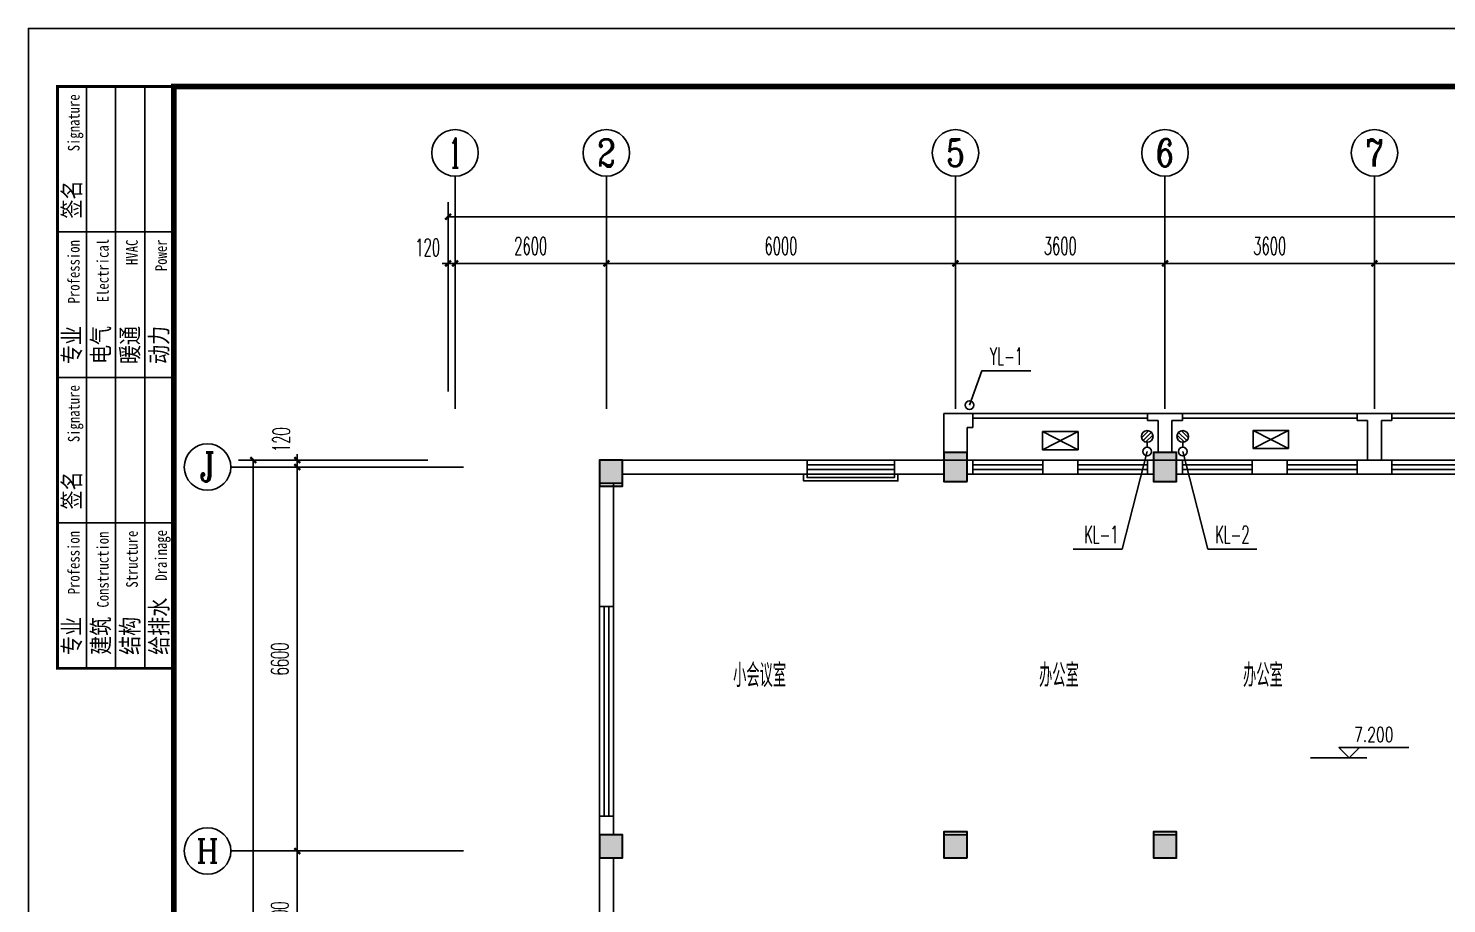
# Model space of a CAD drawing. Header units: inches. Extents: x -1293886 to -986005, y -15154 to 203628.
# Drawn here: x -1169458 to -1145085, y 11801 to 26846 of the extents above; entities that cross this region are included whole.
import ezdxf
from ezdxf.enums import TextEntityAlignment as Align

# ---------------------------------------------------------------- set-up
doc = ezdxf.new("R2010")
doc.units = ezdxf.units.IN
doc.header["$LTSCALE"] = 100
doc.header["$MEASUREMENT"] = 0
doc.linetypes.add('W_P', pattern=[7, 6, -1])
doc.layers.get('0').update_dxf_attribs({"color": 252})
for name, color, linetype in [('AXIS_TEXT', 7, 'Continuous'), ('PUB_HATCH', 8, 'Continuous'), ('TK', 142, 'Continuous'), ('W_DIM_EV', 4, 'Continuous'), ('WP_Y', 6, 'W_P'), ('WP_Y_LGBH', 4, 'Continuous'), ('WP_Y_PJ', 7, 'Continuous'), ('WZ', 6, 'Continuous')]:
    doc.layers.add(name, color=color, linetype=linetype)
doc.layers.add('COLU', color=2, linetype='Continuous', lineweight=30)
doc.layers.add('COLU-HATCH', color=7, linetype='Continuous', lineweight=25, true_color=0x5b5b5b)
doc.styles.add('_TCH_AXIS', font='COMPLEX', dxfattribs={"bigfont": 'GBCBIG'})
doc.styles.add('COMPLEX', font='COMPLEX')
doc.styles.add('DIM_FONT', font='bzxw.shx', dxfattribs={"width": 0.55, "bigfont": 'bzhz.shx'})
doc.styles.add('DXF', font='bzxw.shx', dxfattribs={"width": 0.7, "bigfont": 'bzhz.shx'})
doc.styles.add('HYZT1', font='SimSun.ttf', dxfattribs={"width": 0.8})
doc.styles.add('HZ', font='SIMPLEX.SHX', dxfattribs={"width": 0.55, "bigfont": 'HZTXT.SHX'})
doc.styles.add('HZ2', font='ROMAND.SHX', dxfattribs={"width": 0.7, "bigfont": 'HZTXT.SHX'})
doc.styles.get("Standard").update_dxf_attribs({"font": 'txt.shx', "bigfont": 'bzhz.shx'})
doc.dimstyles.new('DIMN', dxfattribs={"dimtxt": 300, "dimasz": 100, "dimexe": 250, "dimexo": 300, "dimgap": 150, "dimtad": 1, "dimdec": 0, "dimzin": 0, "dimdsep": 46, "dimtxsty": 'DIM_FONT', "dimblk": 'ARCHTICK', "dimcen": 0.09, "dimclrt": 7, "dimazin": 2, "dimtfac": 1, "dimtdec": 0, "dimtix": 1, "dimtmove": 2, "dimatfit": 3, "dimldrblk": 'ARCHTICK', "dimfxl": 0, "dimtolj": 1, "dimtzin": 0, "dimarcsym": 0})

# ---------------------------------------------------------------- blocks, each defined once
blk = doc.blocks.new('A$C34B85FCC')
at = {"layer": 'COLU-HATCH', "transparency": 33554687}
for points in [[(2600, 25250), (3000, 25250), (3000, 25700), (2600, 25700)], [(8920, 25330), (8920, 25830), (8520, 25830), (8520, 25330)], [(12520, 25330), (12520, 25830), (12120, 25830), (12120, 25330)], [(2600, 18860), (3000, 18860), (3000, 19260), (2600, 19260)], [(8920, 18860), (8920, 19310), (8520, 19310), (8520, 18860)], [(12520, 18860), (12520, 19310), (12120, 19310), (12120, 18860)]]:
    blk.add_hatch(color=256, dxfattribs=at).paths.add_polyline_path(points, flags=0)
at = {"layer": 'COLU'}
for points in [[(2600, 25250), (3000, 25250), (3000, 25700), (2600, 25700)], [(8920, 25330), (8920, 25830), (8520, 25830), (8520, 25330)], [(12520, 25330), (12520, 25830), (12120, 25830), (12120, 25330)], [(2600, 18860), (3000, 18860), (3000, 19260), (2600, 19260)], [(8920, 18860), (8920, 19310), (8520, 19310), (8520, 18860)], [(12520, 18860), (12520, 19310), (12120, 19310), (12120, 18860)]]:
    blk.add_lwpolyline(points, close=True, dxfattribs=at)
blk = doc.blocks.new('_ArchTick')
at = {"color": 0, "linetype": 'ByBlock', "const_width": 0.4}
blk.add_lwpolyline([(-0.5, -0.5), (0.5, 0.5)], dxfattribs=at)
blk = doc.blocks.new('*D307')
at = {"color": 0, "lineweight": -2}
for p, q in [((-1162637, 12706), (-1165087, 12706)), ((-1164837, 10406), (-1164837, 12706)), ((-1162637, 10406), (-1165087, 10406))]:
    blk.add_line(p, q, dxfattribs=at)
at = {"layer": 'Defpoints', "color": 0}
for p in [(-1164837, 12706), (-1162337, 12706), (-1162337, 10406)]:
    blk.add_point(p, dxfattribs=at)
at = {"color": 0, "lineweight": -2, "xscale": 100, "yscale": 100, "zscale": 100}
for p, rotation in [((-1164837, 12706), 90), ((-1164837, 10406), 270)]:
    blk.add_blockref('_ArchTick', p, dxfattribs=dict(at, rotation=rotation))
at = {"color": 7, "insert": (-1165137, 11556), "char_height": 300, "attachment_point": 5, "rotation": 90, "style": 'HZ'}
blk.add_mtext('\\A1;2300', dxfattribs=at)
blk = doc.blocks.new('*D308')
at = {"color": 0, "lineweight": -2}
for p, q in [((-1162637, 19306), (-1165087, 19306)), ((-1164837, 12706), (-1164837, 19306)), ((-1162637, 12706), (-1165087, 12706))]:
    blk.add_line(p, q, dxfattribs=at)
at = {"layer": 'Defpoints', "color": 0}
for p in [(-1164837, 19306), (-1162337, 19306), (-1162337, 12706)]:
    blk.add_point(p, dxfattribs=at)
at = {"color": 0, "lineweight": -2, "xscale": 100, "yscale": 100, "zscale": 100}
for p, rotation in [((-1164837, 19306), 90), ((-1164837, 12706), 270)]:
    blk.add_blockref('_ArchTick', p, dxfattribs=dict(at, rotation=rotation))
at = {"color": 7, "insert": (-1165137, 16006), "char_height": 300, "attachment_point": 5, "rotation": 90, "style": 'HZ'}
blk.add_mtext('\\A1;6600', dxfattribs=at)
blk = doc.blocks.new('*D309')
at = {"color": 0, "lineweight": -2}
for p, q in [((-1164837, 19426), (-1164837, 19526)), ((-1162637, 19426), (-1165087, 19426)), ((-1162637, 19306), (-1165087, 19306)), ((-1164837, 19306), (-1164837, 19426)), ((-1164837, 19306), (-1164837, 19206))]:
    blk.add_line(p, q, dxfattribs=at)
at = {"layer": 'Defpoints', "color": 0}
for p in [(-1164837, 19426), (-1162337, 19426), (-1162337, 19306)]:
    blk.add_point(p, dxfattribs=at)
at = {"color": 0, "lineweight": -2, "xscale": 100, "yscale": 100, "zscale": 100}
for p, rotation in [((-1164837, 19426), 270), ((-1164837, 19306), 90)]:
    blk.add_blockref('_ArchTick', p, dxfattribs=dict(at, rotation=rotation))
at = {"color": 7, "insert": (-1165112, 19776), "char_height": 300, "attachment_point": 5, "rotation": 90, "style": 'HZ'}
blk.add_mtext('\\A1;120', dxfattribs=at)
blk = doc.blocks.new('*D310')
at = {"color": 0, "lineweight": -2}
for p, q in [((-1162594, 19426), (-1165844, 19426)), ((-1165594, -6214), (-1165594, 19426)), ((-1162594, -6214), (-1165844, -6214))]:
    blk.add_line(p, q, dxfattribs=at)
at = {"layer": 'Defpoints', "color": 0}
for p in [(-1165594, 19426), (-1162294, 19426), (-1162294, -6214)]:
    blk.add_point(p, dxfattribs=at)
at = {"color": 0, "lineweight": -2, "xscale": 100, "yscale": 100, "zscale": 100}
for p, rotation in [((-1165594, 19426), 90), ((-1165594, -6214), 270)]:
    blk.add_blockref('_ArchTick', p, dxfattribs=dict(at, rotation=rotation))
at = {"color": 7, "insert": (-1165894, 6606), "char_height": 300, "attachment_point": 5, "rotation": 90, "style": 'HZ'}
blk.add_mtext('\\A1;25640', dxfattribs=at)
blk = doc.blocks.new('*D311')
at = {"color": 0, "lineweight": -2}
for p, q in [((-1162245, 20606), (-1162245, 23056)), ((-1162125, 20606), (-1162125, 23056)), ((-1162245, 22806), (-1162345, 22806)), ((-1162245, 22806), (-1162125, 22806)), ((-1162125, 22806), (-1162025, 22806))]:
    blk.add_line(p, q, dxfattribs=at)
at = {"layer": 'Defpoints', "color": 0}
for p in [(-1162125, 22806), (-1162245, 20306), (-1162125, 20306)]:
    blk.add_point(p, dxfattribs=at)
at = {"color": 0, "lineweight": -2, "xscale": 100, "yscale": 100, "zscale": 100}
blk.add_blockref('_ArchTick', (-1162245, 22806), dxfattribs=at)
at = {"color": 0, "lineweight": -2, "xscale": 100, "yscale": 100, "zscale": 100, "rotation": 180}
blk.add_blockref('_ArchTick', (-1162125, 22806), dxfattribs=at)
at = {"color": 7, "insert": (-1162595, 23081), "char_height": 300, "attachment_point": 5, "style": 'HZ'}
blk.add_mtext('\\A1;120', dxfattribs=at)
blk = doc.blocks.new('*D312')
at = {"color": 0, "lineweight": -2}
for p, q in [((-1162125, 20606), (-1162125, 23056)), ((-1159525, 20606), (-1159525, 23056)), ((-1162125, 22806), (-1159525, 22806))]:
    blk.add_line(p, q, dxfattribs=at)
at = {"layer": 'Defpoints', "color": 0}
for p in [(-1159525, 22806), (-1162125, 20306), (-1159525, 20306)]:
    blk.add_point(p, dxfattribs=at)
at = {"color": 0, "lineweight": -2, "xscale": 100, "yscale": 100, "zscale": 100, "rotation": 180}
blk.add_blockref('_ArchTick', (-1162125, 22806), dxfattribs=at)
at = {"color": 0, "lineweight": -2, "xscale": 100, "yscale": 100, "zscale": 100}
blk.add_blockref('_ArchTick', (-1159525, 22806), dxfattribs=at)
at = {"color": 7, "insert": (-1160825, 23106), "char_height": 300, "attachment_point": 5, "style": 'HZ'}
blk.add_mtext('\\A1;2600', dxfattribs=at)
blk = doc.blocks.new('*D313')
at = {"color": 0, "lineweight": -2}
for p, q in [((-1159525, 20606), (-1159525, 23056)), ((-1153525, 20606), (-1153525, 23056)), ((-1159525, 22806), (-1153525, 22806))]:
    blk.add_line(p, q, dxfattribs=at)
at = {"layer": 'Defpoints', "color": 0}
for p in [(-1153525, 22806), (-1159525, 20306), (-1153525, 20306)]:
    blk.add_point(p, dxfattribs=at)
at = {"color": 0, "lineweight": -2, "xscale": 100, "yscale": 100, "zscale": 100, "rotation": 180}
blk.add_blockref('_ArchTick', (-1159525, 22806), dxfattribs=at)
at = {"color": 0, "lineweight": -2, "xscale": 100, "yscale": 100, "zscale": 100}
blk.add_blockref('_ArchTick', (-1153525, 22806), dxfattribs=at)
at = {"color": 7, "insert": (-1156525, 23106), "char_height": 300, "attachment_point": 5, "style": 'HZ'}
blk.add_mtext('\\A1;6000', dxfattribs=at)
blk = doc.blocks.new('*D314')
at = {"color": 0, "lineweight": -2}
for p, q in [((-1153525, 20606), (-1153525, 23056)), ((-1149925, 20606), (-1149925, 23056)), ((-1153525, 22806), (-1149925, 22806))]:
    blk.add_line(p, q, dxfattribs=at)
at = {"layer": 'Defpoints', "color": 0}
for p in [(-1149925, 22806), (-1153525, 20306), (-1149925, 20306)]:
    blk.add_point(p, dxfattribs=at)
at = {"color": 0, "lineweight": -2, "xscale": 100, "yscale": 100, "zscale": 100, "rotation": 180}
blk.add_blockref('_ArchTick', (-1153525, 22806), dxfattribs=at)
at = {"color": 0, "lineweight": -2, "xscale": 100, "yscale": 100, "zscale": 100}
blk.add_blockref('_ArchTick', (-1149925, 22806), dxfattribs=at)
at = {"color": 7, "insert": (-1151725, 23106), "char_height": 300, "attachment_point": 5, "style": 'HZ'}
blk.add_mtext('\\A1;3600', dxfattribs=at)
blk = doc.blocks.new('*D315')
at = {"color": 0, "lineweight": -2}
for p, q in [((-1149925, 20606), (-1149925, 23056)), ((-1146325, 20606), (-1146325, 23056)), ((-1149925, 22806), (-1146325, 22806))]:
    blk.add_line(p, q, dxfattribs=at)
at = {"layer": 'Defpoints', "color": 0}
for p in [(-1146325, 22806), (-1149925, 20306), (-1146325, 20306)]:
    blk.add_point(p, dxfattribs=at)
at = {"color": 0, "lineweight": -2, "xscale": 100, "yscale": 100, "zscale": 100, "rotation": 180}
blk.add_blockref('_ArchTick', (-1149925, 22806), dxfattribs=at)
at = {"color": 0, "lineweight": -2, "xscale": 100, "yscale": 100, "zscale": 100}
blk.add_blockref('_ArchTick', (-1146325, 22806), dxfattribs=at)
at = {"color": 7, "insert": (-1148125, 23106), "char_height": 300, "attachment_point": 5, "style": 'HZ'}
blk.add_mtext('\\A1;3600', dxfattribs=at)
blk = doc.blocks.new('*D316')
at = {"color": 0, "lineweight": -2}
for p, q in [((-1146325, 20606), (-1146325, 23056)), ((-1142725, 20606), (-1142725, 23056)), ((-1146325, 22806), (-1142725, 22806))]:
    blk.add_line(p, q, dxfattribs=at)
at = {"layer": 'Defpoints', "color": 0}
for p in [(-1142725, 22806), (-1146325, 20306), (-1142725, 20306)]:
    blk.add_point(p, dxfattribs=at)
at = {"color": 0, "lineweight": -2, "xscale": 100, "yscale": 100, "zscale": 100, "rotation": 180}
blk.add_blockref('_ArchTick', (-1146325, 22806), dxfattribs=at)
at = {"color": 0, "lineweight": -2, "xscale": 100, "yscale": 100, "zscale": 100}
blk.add_blockref('_ArchTick', (-1142725, 22806), dxfattribs=at)
at = {"color": 7, "insert": (-1144525, 23106), "char_height": 300, "attachment_point": 5, "style": 'HZ'}
blk.add_mtext('\\A1;3600', dxfattribs=at)
blk = doc.blocks.new('*D323')
at = {"color": 0, "lineweight": -2}
for p, q in [((-1162245, 20606), (-1162245, 23856)), ((-1123105, 20606), (-1123105, 23856)), ((-1162245, 23606), (-1123105, 23606))]:
    blk.add_line(p, q, dxfattribs=at)
at = {"layer": 'Defpoints', "color": 0}
for p in [(-1123105, 23606), (-1162245, 20306), (-1123105, 20306)]:
    blk.add_point(p, dxfattribs=at)
at = {"color": 0, "lineweight": -2, "xscale": 100, "yscale": 100, "zscale": 100, "rotation": 180}
blk.add_blockref('_ArchTick', (-1162245, 23606), dxfattribs=at)
at = {"color": 0, "lineweight": -2, "xscale": 100, "yscale": 100, "zscale": 100}
blk.add_blockref('_ArchTick', (-1123105, 23606), dxfattribs=at)
at = {"color": 7, "insert": (-1142675, 23906), "char_height": 300, "attachment_point": 5, "style": 'HZ'}
blk.add_mtext('\\A1;39140', dxfattribs=at)
blk = doc.blocks.new('$TCHSYS$WIN2D')
for p, q in [((-0.5, 0.5), (0.5, 0.5)), ((-0.5, 0.5), (-0.5, -0.5)), ((0.5, 0.5), (0.5, -0.5)), ((0.5, 0.1667), (-0.5, 0.1667)), ((0.5, -0.1667), (-0.5, -0.1667)), ((-0.5, -0.5), (0.5, -0.5))]:
    blk.add_line(p, q)
blk = doc.blocks.new('_AXISO')
blk.add_circle((0, 0), 0.5)
at = {"layer": 'AXIS_TEXT', "style": 'COMPLEX', "width": 1.041667}
blk.add_attdef('A', text='', height=0.56, dxfattribs=at).set_placement((-0.25, -0.28), (0.25, -0.28), align=Align.FIT)
blk = doc.blocks.new('_FZH')
blk.add_lwpolyline([(-0.5, -0.5), (0.5, -0.5), (0.5, 0.5), (-0.5, 0.5)], close=True)
at = {"layer": 'PUB_HATCH'}
blk.add_solid([(-0.5, -0.5), (0.5, -0.5), (-0.5, 0.5), (0.5, 0.5)], dxfattribs=at)
blk = doc.blocks.new('$LIGUAN')
at = {"color": 0, "linetype": 'Continuous'}
blk.add_circle((0, 0), 0.5, dxfattribs=at)
at = {"color": 0, "flags": 1}
for tag in ['THICK', 'BG_D', 'BG_T']:
    blk.add_attdef(tag, (0, 0), '', height=0.0001, dxfattribs=at)
blk = doc.blocks.new('A$C71AA4010')
at = {"layer": 'TK'}
for p, q in [((500, -11000), (500, -1000)), ((2500, -1000), (500, -1000)), ((1000, -11000), (1000, -1000)), ((1500, -11000), (1500, -1000)), ((2000, -11000), (2000, -1000)), ((2500, -3500), (500, -3500)), ((2500, -3500), (500, -3500)), ((2500, -6000), (500, -6000)), ((2500, -8500), (500, -8500)), ((2500, -11000), (500, -11000))]:
    blk.add_line(p, q, dxfattribs=at)
at = {"layer": 'TK', "const_width": 50}
blk.add_lwpolyline([(500, -1000), (2500, -1000), (2500, -11000), (500, -11000)], close=True, dxfattribs=at)
blk.add_lwpolyline([(2500, -4000), (2500, -11000)], dxfattribs=at)
at = {"layer": 'TK', "style": 'HYZT1', "width": 0.8}
for s, height, p in [('Signature', 200, (880, -2113)), ('签名', 300, (895, -3270)), ('Profession', 200, (880, -4728)), ('Electrical', 200, (1380, -4708)), ('HVAC', 200, (1880, -4067)), ('Power', 200, (2380, -4173)), ('专业', 300, (895, -5770)), ('电气', 300, (1395, -5770)), ('暖通', 300, (1895, -5770)), ('动力', 300, (2395, -5770)), ('Signature', 200, (880, -7113)), ('签名', 300, (895, -8270)), ('Profession', 200, (880, -9728)), ('Construction', 200, (1380, -9956)), ('Structure', 200, (1880, -9614)), ('Drainage', 200, (2380, -9494)), ('给排水', 300, (2395, -10770)), ('专业', 300, (895, -10770)), ('建筑', 300, (1395, -10770)), ('结构', 300, (1895, -10770))]:
    blk.add_text(s, height=height, rotation=90, dxfattribs=at).set_placement(p)
blk = doc.blocks.new('$PS001_0')
for p, q in [((-0.48, -0.12), (0.12, 0.48)), ((-0.35, -0.35), (0.35, 0.35)), ((-0.12, -0.49), (0.49, 0.12))]:
    blk.add_line(p, q)
blk.add_circle((0, 0), 0.5)
at = {"style": 'HZ', "width": 0.7, "flags": 1}
for tag in ['UNIT', 'WHAT', 'SPEC']:
    blk.add_attdef(tag, (0, 0), '', height=0.001, dxfattribs=at)
blk = doc.blocks.new('$BG_1')
blk.add_lwpolyline([(10.23, 1.77), (-1.77, 1.77), (0, 0), (1.77, 1.77)])
at = {"style": 'HZ', "width": 0.7}
blk.add_attdef('BG', text='', height=2.5, dxfattribs=at).set_placement((4.22, 2.77), align=Align.CENTER)

msp = doc.modelspace()

# ---------------------------------------------------------------- linework, layer by layer
for p, q in [((-1162125, 20306), (-1162125, 24306)), ((-1159525, 20306), (-1159525, 24306)), ((-1153525, 20306), (-1153525, 24306)), ((-1149925, 20306), (-1149925, 24306)), ((-1146325, 20306), (-1146325, 24306)), ((-1153725, 20106), (-1153725, 20226)), ((-1153725, 20226), (-1153325, 20226)), ((-1153725, 19556), (-1153725, 20106)), ((-1153325, 20226), (-1153225, 20226)), ((-1153325, 20226), (-1153325, 20226)), ((-1153325, 19556), (-1153325, 19986)), ((-1153325, 19986), (-1153225, 19986)), ((-1150225, 20226), (-1153225.1, 20226)), ((-1150225, 20146), (-1153225.1, 20146)), ((-1153225, 20226), (-1153225, 19986)), ((-1150225, 20226), (-1149925, 20226)), ((-1150225, 20226), (-1150225, 20106)), ((-1150225, 20106), (-1150045, 20106)), ((-1150045, 19556), (-1150045, 20106)), ((-1149925, 20226), (-1149625.1, 20226)), ((-1149805, 19556), (-1149805, 20106)), ((-1149805, 20106), (-1149625.1, 20106)), ((-1146625, 20226), (-1149625.1, 20226)), ((-1149625.1, 20226), (-1149625.1, 20106)), ((-1146625, 20146), (-1149625.1, 20146)), ((-1146625, 20226), (-1146325, 20226)), ((-1146625, 20226), (-1146625, 20106)), ((-1146625, 20106), (-1146445, 20106)), ((-1146445, 19426), (-1146445, 20106)), ((-1146325, 20226), (-1146025.1, 20226)), ((-1146205, 19426), (-1146205, 20106)), ((-1146205, 20106), (-1146025.1, 20106)), ((-1143025, 20226), (-1146025.1, 20226)), ((-1146025.1, 20226), (-1146025.1, 20106)), ((-1143025, 20146), (-1146025.1, 20146)), ((-1152028.1, 19601), (-1151418.8, 19913.9)), ((-1152028.1, 19913.9), (-1151418.8, 19601)), ((-1148409, 19623.7), (-1147799.8, 19936.6)), ((-1148409, 19936.6), (-1147799.8, 19623.7)), ((-1161978.6, 19306), (-1165978.6, 19306)), ((-1156075, 19426), (-1159245, 19426)), ((-1156075, 19186), (-1156075, 19426)), ((-1153725, 19426), (-1154575, 19426)), ((-1154575, 19426), (-1154575, 19186)), ((-1153225.1, 19426), (-1153325, 19426)), ((-1153225.1, 19186), (-1153225.1, 19426)), ((-1151425, 19426), (-1152025.1, 19426)), ((-1152025.1, 19426), (-1152025.1, 19186)), ((-1151425, 19186), (-1151425, 19426)), ((-1150125, 19426), (-1150225, 19426)), ((-1150225, 19426), (-1150225, 19186)), ((-1149625.1, 19426), (-1149725, 19426)), ((-1149625.1, 19186), (-1149625.1, 19426)), ((-1147825, 19426), (-1148425.1, 19426)), ((-1148425.1, 19426), (-1148425.1, 19186)), ((-1147825, 19186), (-1147825, 19426)), ((-1146445, 19426), (-1146625, 19426)), ((-1146625, 19426), (-1146625, 19186)), ((-1146025.1, 19426), (-1146205, 19426)), ((-1146025.1, 19186), (-1146025.1, 19426)), ((-1159645, 19026), (-1159645, 16905.9)), ((-1159405, 16905.9), (-1159405, 19026)), ((-1159245, 19186), (-1156075, 19186)), ((-1154575, 19186), (-1153725, 19186)), ((-1153325, 19186), (-1153225.1, 19186)), ((-1152025.1, 19186), (-1151425, 19186)), ((-1150225, 19186), (-1150125, 19186)), ((-1149725, 19186), (-1149625.1, 19186)), ((-1148425.1, 19186), (-1147825, 19186)), ((-1146625, 19186), (-1146325, 19186)), ((-1146325, 19186), (-1146025.1, 19186)), ((-1159645, 16905.9), (-1159405, 16905.9)), ((-1159405, 13305.9), (-1159645, 13305.9)), ((-1159645, 13305.9), (-1159645, 12986)), ((-1159405, 12986), (-1159405, 13305.9)), ((-1161978.6, 12706), (-1165978.6, 12706)), ((-1159645, 12586), (-1159645, 10105.9)), ((-1159405, 10105.9), (-1159405, 12586))]:
    msp.add_line(p, q)
for points in [[(-1151418.8, 19601), (-1152028.1, 19601), (-1152028.1, 19913.9), (-1151418.8, 19913.9), (-1151418.8, 19601)], [(-1147799.8, 19623.7), (-1148409, 19623.7), (-1148409, 19936.6), (-1147799.8, 19936.6), (-1147799.8, 19623.7)], [(-1123105, 19426), (-1159645, 19426), (-1159645, 8426), (-1162245, 8426), (-1162245, -6274), (-1153345, -6274), (-1153345, -2014), (-1152805, -2014), (-1152805, 1226), (-1153405, 1226), (-1153405, 8186), (-1128445, 8186), (-1128445, 6146), (-1123345, 6146), (-1123345, 5936), (-1123105, 5936), (-1123105, 8186), (-1123105, 8186), (-1123105, 17226), (-1123105, 17226), (-1123105, 19426)], [(-1154575, 19186), (-1154515, 19186), (-1154515, 19066), (-1155255, 19066), (-1155255, 19066), (-1156135, 19066), (-1156135, 19186), (-1156075, 19186), (-1156075, 19126), (-1154575, 19126), (-1154575, 19186)]]:
    msp.add_lwpolyline(points)
msp.add_lwpolyline([(-1153725, 19556), (-1153325, 19556), (-1153325, 19056), (-1153725, 19056)], close=True)
at = {"layer": 'TK'}
msp.add_lwpolyline([(-1169457.5, -15153.6), (-1110057.5, -15153.6), (-1110057.5, 26846.4), (-1169457.5, 26846.4)], close=True, dxfattribs=at)
at = {"layer": 'TK', "const_width": 100}
msp.add_lwpolyline([(-1166957.5, -14153.6), (-1111057.5, -14153.6), (-1111057.5, 25846.4), (-1166957.5, 25846.4)], close=True, dxfattribs=at)
at = {"layer": 'W_DIM_EV'}
msp.add_line((-1147422, 14306), (-1146458.9, 14306), dxfattribs=at)
at = {"layer": 'WP_Y'}
for p, q in [((-1150229.9, 19648.1), (-1150229.9, 19732.4)), ((-1149620.1, 19648.1), (-1149620.1, 19732.4))]:
    msp.add_line(p, q, dxfattribs=at)
at = {"layer": 'WP_Y_LGBH'}
for points in [[(-1153283.7, 20369.8), (-1153071.9, 20960.3), (-1152231.9, 20960.3)], [(-1150229.9, 19573.1), (-1150662.1, 17895.1), (-1151502.1, 17895.1)], [(-1149620.1, 19573.1), (-1149187.9, 17895.1), (-1148347.9, 17895.1)]]:
    msp.add_lwpolyline(points, dxfattribs=at)

# ---------------------------------------------------------------- block references
for name, p in [('A$C71AA4010', (-1169457.5, 26846.4)), ('A$C34B85FCC', (-1162245, -6274))]:
    msp.add_blockref(name, p)
ref = msp.add_blockref('_AXISO', (-1162125, 24706), dxfattribs=dict(xscale=800, yscale=800, zscale=800))
ref.add_attrib('A', '1', dxfattribs={"layer": 'AXIS_TEXT', "height": 514.7, "style": '_TCH_AXIS'}).set_placement((-1162235.3, 24448.6), (-1162014.7, 24448.6), align=Align.FIT)
ref = msp.add_blockref('_AXISO', (-1159525, 24706), dxfattribs=dict(xscale=800, yscale=800, zscale=800))
ref.add_attrib('A', '2', dxfattribs={"layer": 'AXIS_TEXT', "height": 465.9, "style": '_TCH_AXIS'}).set_placement((-1159680.3, 24473), (-1159369.7, 24473), align=Align.FIT)
ref = msp.add_blockref('_AXISO', (-1153525, 24706), dxfattribs=dict(xscale=800, yscale=800, zscale=800))
ref.add_attrib('A', '5', dxfattribs={"layer": 'AXIS_TEXT', "height": 465.9, "style": '_TCH_AXIS'}).set_placement((-1153680.3, 24473), (-1153369.7, 24473), align=Align.FIT)
ref = msp.add_blockref('_AXISO', (-1149925, 24706), dxfattribs=dict(xscale=800, yscale=800, zscale=800))
ref.add_attrib('A', '6', dxfattribs={"layer": 'AXIS_TEXT', "height": 465.9, "style": '_TCH_AXIS'}).set_placement((-1150080.3, 24473), (-1149769.7, 24473), align=Align.FIT)
ref = msp.add_blockref('_AXISO', (-1146325, 24706), dxfattribs=dict(xscale=800, yscale=800, zscale=800))
ref.add_attrib('A', '7', dxfattribs={"layer": 'AXIS_TEXT', "height": 465.9, "style": '_TCH_AXIS'}).set_placement((-1146480.3, 24473), (-1146169.7, 24473), align=Align.FIT)
ref = msp.add_blockref('_AXISO', (-1166378.6, 19306), dxfattribs=dict(xscale=800, yscale=800, zscale=800))
ref.add_attrib('A', 'J', dxfattribs={"layer": 'AXIS_TEXT', "height": 496.1, "style": '_TCH_AXIS'}).set_placement((-1166508.5, 19057.9), (-1166248.7, 19057.9), align=Align.FIT)
for name, p, xscale, yscale, zscale in [('_FZH', (-1153525, 19306), 399.999999957392, 500, 500), ('_FZH', (-1149925, 19306), 400.0000000372529, 499.999999887892, 499.999999887892), ('_FZH', (-1159445, 19226), 400, 400, 400), ('$TCHSYS$WIN2D', (-1155325, 19306), 1500, -240, 1500), ('$TCHSYS$WIN2D', (-1152625.1, 19306), 1200, 240, 1200), ('$TCHSYS$WIN2D', (-1150825, 19306), 1200, 240, 1200), ('$TCHSYS$WIN2D', (-1149025.1, 19306), 1200, 240, 1200), ('$TCHSYS$WIN2D', (-1147225, 19306), 1200, 240, 1200), ('$TCHSYS$WIN2D', (-1145425.1, 19306), 1200, 240, 1200), ('_FZH', (-1159445, 12786), 400, 400, 400), ('_FZH', (-1153525, 12786), 400, 400, 400), ('_FZH', (-1149925, 12786), 400, 400, 400)]:
    msp.add_blockref(name, p, dxfattribs=dict(xscale=xscale, yscale=yscale, zscale=zscale))
at = {"xscale": -3600, "yscale": 240, "zscale": -3600, "rotation": 270}
msp.add_blockref('$TCHSYS$WIN2D', (-1159525, 15105.9), dxfattribs=at)
ref = msp.add_blockref('_AXISO', (-1166378.6, 12706), dxfattribs=dict(xscale=800, yscale=800, zscale=800))
ref.add_attrib('A', 'H', dxfattribs={"layer": 'AXIS_TEXT', "height": 405.5, "style": '_TCH_AXIS'}).set_placement((-1166571.7, 12503.2), (-1166185.5, 12503.2), align=Align.FIT)
at = {"layer": 'W_DIM_EV', "xscale": 100, "yscale": 100, "zscale": 100}
msp.add_blockref('$BG_1', (-1146758.9, 14306), dxfattribs=at).add_auto_attribs({'BG': '7.200'})
at = {"layer": 'WP_Y', "yscale": 150, "zscale": 150}
for p, xscale in [((-1153283.7, 20369.8), 150), ((-1150229.9, 19573.1), -150), ((-1149620.1, 19573.1), 150)]:
    msp.add_blockref('$LIGUAN', p, dxfattribs=dict(at, xscale=xscale))
at = {"layer": 'WP_Y_PJ', "yscale": 200, "zscale": 200}
for p, xscale, rotation in [((-1150229.9, 19832.4), -200, 270), ((-1149620.1, 19832.4), 200, 90)]:
    msp.add_blockref('$PS001_0', p, dxfattribs=dict(at, xscale=xscale, rotation=rotation))

# ---------------------------------------------------------------- texts
at = {"layer": 'WP_Y_LGBH', "style": 'HZ2', "width": 0.55}
for s, p in [('YL-1', (-1152651.9, 21060.3)), ('KL-1', (-1151019.2, 17995.1)), ('KL-2', (-1148767.9, 17995.1))]:
    msp.add_text(s, height=300, dxfattribs=at).set_placement(p, align=Align.CENTER)
at = {"layer": 'WZ', "color": 1, "style": 'DXF', "width": 0.6}
for s, p in [('小会议室', (-1157347.6, 15525.3)), ('办公室', (-1152089.3, 15525.3)), ('办公室', (-1148583.9, 15525.3))]:
    msp.add_text(s, height=400, dxfattribs=at).set_placement(p)

# ---------------------------------------------------------------- dimensions: what is measured, and where the dimension line sits
for p1, p2, distance, picture, middle in [((-1162245, 20306), (-1123105, 20306), 3300, '*D323', (-1142675, 23906)), ((-1162125, 20306), (-1159525, 20306), 2500, '*D312', (-1160825, 23106)), ((-1159525, 20306), (-1153525, 20306), 2500, '*D313', (-1156525, 23106)), ((-1153525, 20306), (-1149925, 20306), 2500, '*D314', (-1151725, 23106)), ((-1149925, 20306), (-1146325, 20306), 2500, '*D315', (-1148125, 23106)), ((-1146325, 20306), (-1142725, 20306), 2500, '*D316', (-1144525, 23106)), ((-1162294.3, -6214), (-1162294.3, 19426), 3300, '*D310', (-1165894.3, 6606)), ((-1162337.2, 12706), (-1162337.2, 19306), 2500, '*D308', (-1165137.2, 16006)), ((-1162337.2, 10406), (-1162337.2, 12706), 2500, '*D307', (-1165137.2, 11556))]:
    dim = msp.add_aligned_dim(p1=p1, p2=p2, distance=distance, dimstyle='DIMN', override={"dimtxsty": 'HZ'})
    dim.commit()
    dim.dimension.update_dxf_attribs({"geometry": picture, "text_midpoint": middle})
for base, p1, p2, angle, picture, middle in [((-1162125, 22806), (-1162245, 20306), (-1162125, 20306), 0, '*D311', (-1162595, 23081)), ((-1164837.2, 19426), (-1162337.2, 19306), (-1162337.2, 19426), 90, '*D309', (-1165112.2, 19776))]:
    dim = msp.add_linear_dim(base=base, p1=p1, p2=p2, angle=angle, dimstyle='DIMN', override={"dimtxsty": 'HZ'})
    dim.commit()
    dim.dimension.update_dxf_attribs({"geometry": picture, "text_midpoint": middle, "dimtype": 161})

doc.saveas('drawing.dxf')
